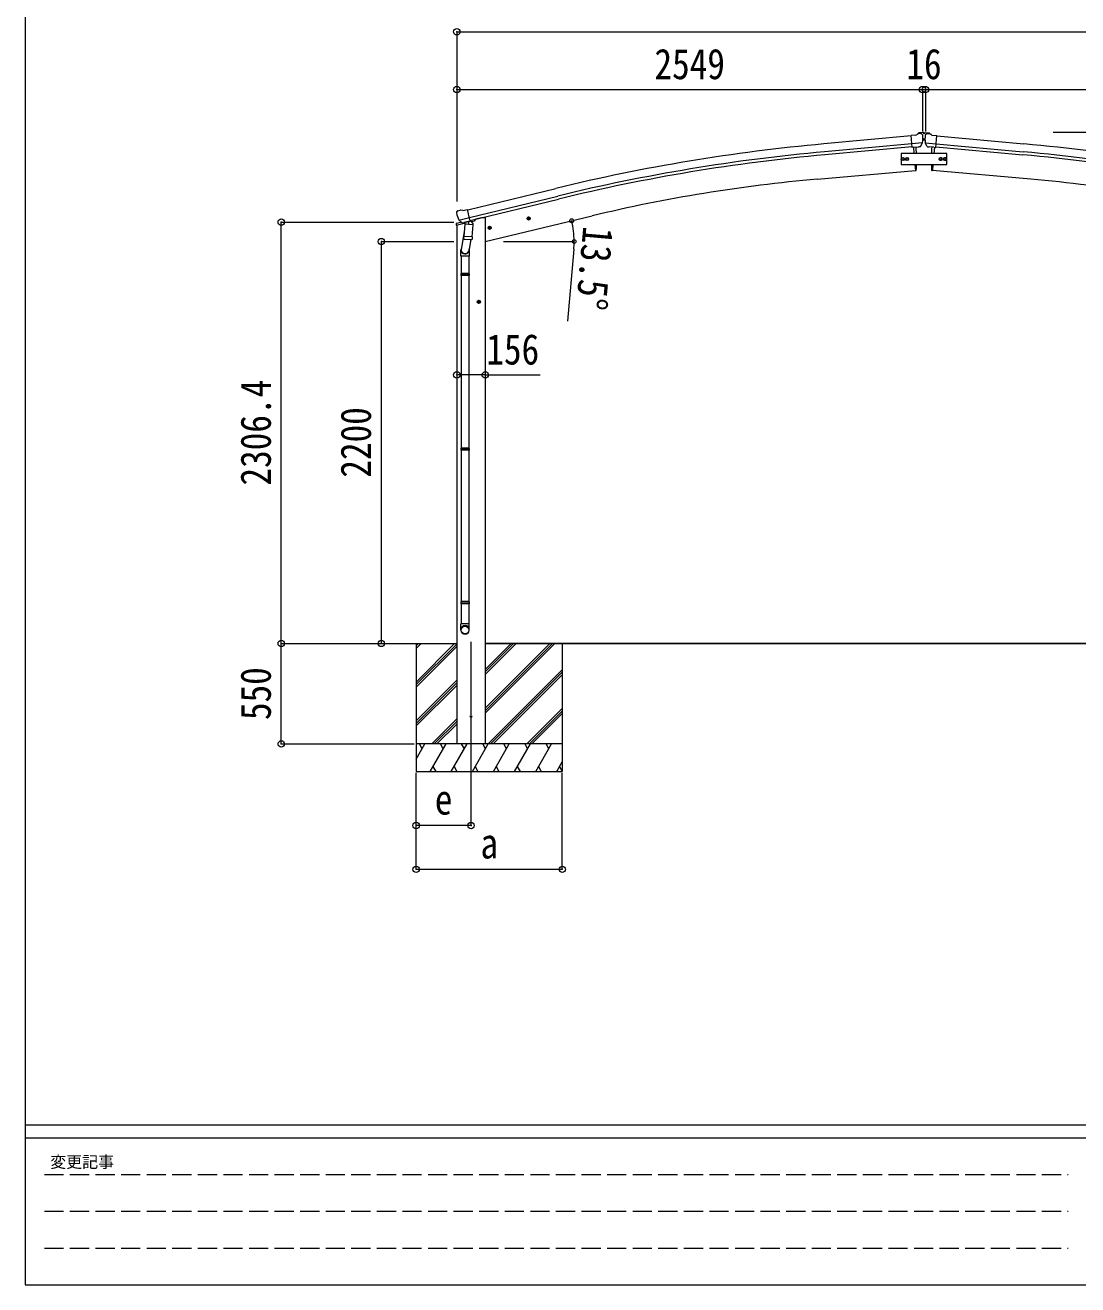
# Model space of a CAD drawing. Units: millimetres at full size. Extents: x -9783 to 33754, y -10064 to 6752.
# Drawn here: x -9783 to -4022, y -6828 to 67 of the extents above; entities that cross this region are included whole.
import ezdxf
from ezdxf.enums import TextEntityAlignment as Align

# ---------------------------------------------------------------- set-up
doc = ezdxf.new("R2010")
doc.units = ezdxf.units.MM
doc.header["$LTSCALE"] = 35
doc.header["$PDMODE"] = 32
doc.header["$PDSIZE"] = 35
doc.linetypes.add('DASHED3', pattern=[4, 3, -1])
for name, color, linetype, lineweight in [('0-0_0', 7, 'Continuous', 9), ('0-1_本体', 4, 'Continuous', 9), ('0-2_部品', 7, 'Continuous', 9), ('0-7_合掌部品', 3, 'Continuous', 9), ('0-8_PARTS2', 2, 'Continuous', 9), ('0-A_寸法', 6, 'Continuous', 9), ('F-0_240', 7, 'Continuous', 9)]:
    doc.layers.add(name, color=color, linetype=linetype, lineweight=lineweight)
doc.styles.add('ＭＳ ゴシック', font='')
doc.styles.get('ＭＳ ゴシック').set_extended_font_data('MS Gothic')

msp = doc.modelspace()

# ---------------------------------------------------------------- linework, layer by layer
at = {"layer": '0-0_0'}
for p, q in [((-8017.72, -3317.43), (-7421.38, -3317.43)), ((-7643.63, -3317.43), (-7643.63, -4017.43)), ((-7643.63, -3528.66), (-7432.4, -3317.43)), ((-7643.63, -3344.81), (-7616.25, -3317.43)), ((-7643.63, -3330.67), (-7630.39, -3317.43)), ((-7643.63, -3542.8), (-7421.38, -3320.55)), ((-7643.63, -3556.94), (-7421.38, -3334.7)), ((-7265.88, -3699.69), (-6883.62, -3317.43)), ((-7265.88, -3671.41), (-6911.9, -3317.43)), ((-7265.88, -3685.55), (-6897.76, -3317.43)), ((-7265.88, -3487.56), (-7095.75, -3317.43)), ((-7265.88, -3473.42), (-7109.89, -3317.43)), ((-7265.88, -3459.28), (-7124.04, -3317.43)), ((-7265.88, -3317.43), (-2462.88, -3317.43)), ((-2461.88, -3317.43), (-7264.88, -3317.43)), ((-6843.63, -3317.43), (-6843.63, -4017.43)), ((-7249.78, -3867.43), (-6843.63, -3461.29)), ((-7235.63, -3867.43), (-6843.63, -3475.44)), ((-7221.49, -3867.43), (-6843.63, -3489.58)), ((-7643.63, -3740.79), (-7421.38, -3518.54)), ((-7643.63, -3754.93), (-7421.38, -3532.68)), ((-7643.63, -3769.08), (-7421.38, -3546.83)), ((-7037.64, -3867.43), (-6843.63, -3673.42)), ((-7023.5, -3867.43), (-6843.63, -3687.57)), ((-7009.36, -3867.43), (-6843.63, -3701.71)), ((-7558.14, -3867.43), (-7421.38, -3730.67)), ((-7544, -3867.43), (-7421.38, -3744.82)), ((-7529.86, -3867.43), (-7421.38, -3758.96)), ((-6843.63, -3867.43), (-7643.63, -3867.43)), ((-7643.63, -3951.26), (-7595.23, -3867.43)), ((-7610.23, -3893.41), (-7625.24, -3867.43)), ((-7566.37, -4017.43), (-7479.76, -3867.43)), ((-7494.77, -3893.41), (-7509.77, -3867.43)), ((-7450.9, -4017.43), (-7364.29, -3867.43)), ((-7379.29, -3893.41), (-7394.3, -3867.43)), ((-7335.43, -4017.43), (-7248.82, -3867.43)), ((-7263.82, -3893.41), (-7278.83, -3867.43)), ((-7219.96, -4017.43), (-7133.35, -3867.43)), ((-7148.35, -3893.41), (-7163.35, -3867.43)), ((-7104.49, -4017.43), (-7017.88, -3867.43)), ((-7047.88, -3867.43), (-7032.88, -3893.41)), ((-6989.02, -4017.43), (-6902.41, -3867.43)), ((-6917.41, -3893.41), (-6932.41, -3867.43)), ((-7551.37, -3991.45), (-7536.37, -4017.43)), ((-7435.9, -3991.45), (-7420.9, -4017.43)), ((-7320.43, -3991.45), (-7305.43, -4017.43)), ((-7204.96, -3991.45), (-7189.96, -4017.43)), ((-7089.49, -3991.45), (-7074.49, -4017.43)), ((-6974.02, -3991.45), (-6959.02, -4017.43)), ((-6873.55, -4017.43), (-6843.63, -3965.62)), ((-6858.55, -3991.45), (-6843.55, -4017.43)), ((-7643.63, -4017.43), (-6843.63, -4017.43))]:
    msp.add_line(p, q, dxfattribs=at)
at = {"layer": '0-1_本体'}
for p, q in [((-4934.01, -539.63), (-5411.32, -582.91)), ((-4793.76, -539.63), (-4316.45, -582.91)), ((-4930.25, -582.62), (-5407.43, -625.89)), ((-4928.78, -599.4), (-5405.91, -642.66)), ((-4798.99, -599.4), (-4321.86, -642.66)), ((-4797.52, -582.62), (-4320.34, -625.89)), ((-5448.34, -776.28), (-4910.39, -729.22)), ((-4279.43, -776.28), (-4817.37, -729.22)), ((-7360.86, -943.84), (-6877.99, -826.36)), ((-7350.79, -985.81), (-6867.78, -868.29)), ((-7346.85, -1002.18), (-6863.8, -884.66)), ((-7420.88, -1027.14), (-7420.88, -3867.43)), ((-7265.38, -1117.43), (-6679.71, -976.82)), ((-7265.38, -987.43), (-7265.38, -3867.43))]:
    msp.add_line(p, q, dxfattribs=at)
at = {"layer": '0-1_本体', "color": 6}
msp.add_line((-7264.88, -1847.61), (-7420.88, -1847.61), dxfattribs=at)
at = {"layer": '0-1_本体'}
msp.add_lwpolyline([(-7265.38, -987.43), (-7285.38, -987.43), (-7318.89, -995.48)], dxfattribs=at)
for centre, radius, start, end in [((-4506.62, -10572.83), 10030.81, 95.17465, 103.67464), ((-5221.15, -10572.83), 10030.81, 76.32536, 84.82535), ((-4506.62, -10572.83), 9987.65, 95.17465, 103.67464), ((-4506.62, -10572.83), 9970.81, 95.17465, 103.67464), ((-5221.15, -10572.83), 9970.81, 76.32536, 84.82535), ((-5221.15, -10572.83), 9987.65, 76.32536, 84.82535), ((-4714.72, -9161.6), 8417.35, 95.00001, 103.5), ((-5013.05, -9161.6), 8417.35, 76.5, 84.99999)]:
    msp.add_arc(centre, radius, start, end, dxfattribs=at)
at = {"layer": '0-2_部品'}
for p, q in [((-7422.82, -959.42), (-7422.54, -960.57)), ((-7418.6, -950.84), (-7422.46, -957.14)), ((-7415.5, -948.6), (-7402.32, -945.43)), ((-7387.76, -948.11), (-7401.02, -945.41)), ((-7387.76, -948.11), (-7361.83, -941.88)), ((-7423.95, -1027.75), (-7381.24, -1017.5)), ((-7423.95, -1020.86), (-7423.95, -1027.75)), ((-7395.44, -1011.65), (-7421.65, -1017.94)), ((-7408.76, -999.73), (-7351.26, -985.92)), ((-7391.91, -1014.64), (-7408.29, -1000.15)), ((-7389.2, -1015.2), (-7381.68, -1013.4)), ((-7388.37, -1015.1), (-7386.84, -1014.73)), ((-7386.84, -1014.73), (-7350.13, -1005.92)), ((-7385, -1014.96), (-7385.05, -1015.7)), ((-7384.3, -1016.74), (-7358.48, -1023.18)), ((-7377.38, -1022.09), (-7382.05, -1088.92)), ((-7331.69, -1025.28), (-7377.38, -1022.09)), ((-7375.6, -1018.91), (-7375.83, -1022.19)), ((-7356.09, -1007.74), (-7357.11, -1022.35)), ((-7350.13, -1005.92), (-7348.6, -1005.55)), ((-7347.05, -1003.45), (-7346.11, -1003.51)), ((-7346.11, -1003.51), (-7332.79, -1018.83)), ((-7342.11, -1008.11), (-7323.22, -1003.57)), ((-7336.36, -1092.12), (-7331.69, -1025.28)), ((-7332.79, -1018.83), (-7333.24, -1025.17)), ((-7319.39, -995.4), (-7319.39, -998.71)), ((-7239.01, -1052.36), (-7243.68, -1032.91)), ((-7037.15, -993.61), (-7017.7, -988.95)), ((-7032.59, -985.84), (-7034.73, -993.03)), ((-7025.3, -984.08), (-7032.59, -985.84)), ((-7025.09, -1001), (-7029.76, -981.56)), ((-7020.13, -989.53), (-7025.3, -984.08)), ((-7022.26, -996.72), (-7020.13, -989.53)), ((-7380.32, -1064.16), (-7396.23, -1160.33)), ((-7382.91, -1101.39), (-7382.04, -1088.92)), ((-7382.52, -1102.75), (-7382.52, -1102.75)), ((-7336.36, -1092.12), (-7382.05, -1088.92)), ((-7336.38, -1092.12), (-7337.26, -1104.81)), ((-7251.07, -1044.97), (-7231.62, -1040.3)), ((-7246.52, -1037.19), (-7248.65, -1044.39)), ((-7239.22, -1035.44), (-7246.52, -1037.19)), ((-7234.05, -1040.89), (-7239.22, -1035.44)), ((-7236.18, -1048.08), (-7234.05, -1040.89)), ((-7398.38, -1197.49), (-7398.38, -1163.14)), ((-7381.07, -1103.53), (-7339.37, -1106.44)), ((-7344.8, -1106.06), (-7355.53, -1169.65)), ((-7352.38, -1162.83), (-7352.38, -1197.49)), ((-7352.38, -1197.49), (-7398.38, -1197.49)), ((-7396.38, -1197.49), (-7396.38, -1291.49)), ((-7354.38, -1197.49), (-7354.38, -1291.49)), ((-7398.38, -1293.49), (-7397.38, -1291.49)), ((-7352.38, -1293.49), (-7398.38, -1293.49)), ((-7352.38, -1301.49), (-7398.38, -1301.49)), ((-7353.38, -1291.49), (-7397.38, -1291.49)), ((-7353.38, -1303.49), (-7397.38, -1303.49)), ((-7396.38, -1303.49), (-7396.38, -2247.68)), ((-7354.38, -1303.49), (-7354.38, -2247.68)), ((-7352.38, -1293.49), (-7353.38, -1291.49)), ((-7352.38, -1301.49), (-7353.38, -1303.49)), ((-7352.38, -1293.49), (-7352.38, -1301.49)), ((-7289.88, -1447.55), (-7309.88, -1447.55)), ((-7299.88, -1440.05), (-7306.38, -1443.8)), ((-7306.38, -1443.8), (-7306.38, -1451.3)), ((-7299.88, -1457.55), (-7299.88, -1437.55)), ((-7293.38, -1443.8), (-7299.88, -1440.05)), ((-7306.38, -1451.3), (-7299.88, -1455.06)), ((-7398.38, -2249.68), (-7397.38, -2247.68)), ((-7352.38, -2249.68), (-7398.38, -2249.68)), ((-7352.38, -2257.68), (-7398.38, -2257.68)), ((-7353.38, -2247.68), (-7397.38, -2247.68)), ((-7353.38, -2259.68), (-7397.38, -2259.68)), ((-7396.38, -2259.68), (-7396.38, -3087.86)), ((-7354.38, -2259.68), (-7354.38, -3087.86)), ((-7352.38, -2249.68), (-7353.38, -2247.68)), ((-7352.38, -2257.68), (-7353.38, -2259.68)), ((-7352.38, -2249.68), (-7352.38, -2257.68)), ((-7398.38, -3089.86), (-7397.38, -3087.86)), ((-7352.38, -3089.86), (-7398.38, -3089.86)), ((-7352.38, -3097.86), (-7398.38, -3097.86)), ((-7353.38, -3087.86), (-7397.38, -3087.86)), ((-7353.38, -3099.86), (-7397.38, -3099.86)), ((-7396.38, -3099.86), (-7396.38, -3209.86)), ((-7354.38, -3099.86), (-7354.38, -3209.86)), ((-7352.38, -3089.86), (-7353.38, -3087.86)), ((-7352.38, -3097.86), (-7353.38, -3099.86)), ((-7352.38, -3089.86), (-7352.38, -3097.86)), ((-7398.38, -3244.01), (-7398.38, -3209.86)), ((-7352.38, -3209.86), (-7398.38, -3209.86)), ((-7352.38, -3244.01), (-7352.38, -3209.86))]:
    msp.add_line(p, q, dxfattribs=at)
for points in [[(-7356.4, -1007.33), (-7346.68, -1004.99), (-7361.83, -941.88)], [(-7409.04, -999.15), (-7408.45, -999.99), (-7408.29, -1000.15)], [(-7356.4, -1007.33), (-7356.64, -1007.48), (-7381.41, -1013.43), (-7381.68, -1013.4)], [(-7034.73, -993.03), (-7029.56, -998.48), (-7022.26, -996.72)], [(-7248.65, -1044.39), (-7243.48, -1049.83), (-7236.18, -1048.08)], [(-7398.38, -1293.49), (-7398.38, -1301.49), (-7397.38, -1303.49)], [(-7299.88, -1455.06), (-7293.38, -1451.3), (-7293.38, -1443.8)], [(-7398.38, -2249.68), (-7398.38, -2257.68), (-7397.38, -2259.68)], [(-7398.38, -3089.86), (-7398.38, -3097.86), (-7397.38, -3099.86)]]:
    msp.add_lwpolyline(points, dxfattribs=at)
for centre, radius in [((-7241.35, -1042.64), 8.5), ((-7027.43, -991.28), 8.5), ((-7027.43, -991.28), 7.7), ((-7027.43, -991.28), 6.5), ((-7241.35, -1042.64), 7.7), ((-7241.35, -1042.64), 6.5), ((-7299.88, -1447.55), 8.5), ((-7299.88, -1447.55), 7.7), ((-7299.88, -1447.55), 6.5)]:
    msp.add_circle(centre, radius, dxfattribs=at)
at = {"layer": '0-2_部品', "color": 4}
msp.add_circle((-7343.38, -3717.43), 4.5, dxfattribs=at)
at = {"layer": '0-2_部品'}
for centre, radius, start, end in [((-7225.74, -913.32), 202.4, 193.5, 205.09125), ((-7414.34, -953.46), 5, 103.5, 148.5), ((-7401.62, -948.35), 3, 78.5, 103.5), ((-7420.95, -1020.86), 3, 103.5, 180), ((-7388.48, -1014.61), 0.5, 248.23754, 283.5), ((-7385.5, -1014.92), 0.5, 356, 103.5), ((-7384.05, -1015.77), 1, 176, 256), ((-7358.13, -1022.21), 1.03, 250.03897, 351.96569), ((-7355.49, -1007.82), 0.604, 100.59842, 172.20595), ((-7348.72, -1005.07), 0.5, 283.5, 318.76246), ((-7324.39, -998.71), 5, 283.5, 0), ((-7380.97, -1101.56), 1.95, 175.04017, 217.47766), ((-7380.93, -1101.53), 2, 217.40962, 266), ((-7368.38, -1163.14), 30, 177.45142, 180), ((-7339.23, -1104.45), 2, 266, 349.46843)]:
    msp.add_arc(centre, radius, start, end, dxfattribs=at)
for centre, major_axis, ratio, start_param, end_param in [((-7419.9, -958.71), (-1.57, -2.57), 0.99628, 4.712389, 5.4996506), ((-7389.93, -1012.38), (-0.73, -2.92), 0.997631, 5.8041905, 6.6006116), ((-7389.87, -1012.15), (2.63, 3.16), 0.650902, 4.0958226, 4.1686332), ((-7389.9, -1012.28), (-0.73, -2.92), 0.997631, 0.3902369, 0.4789948), ((-7375.38, -1162.83), (23, 0), 0.996195, 2.5560258, 6.5663028), ((-7375.38, -1162.83), (21, 0), 0.996195, 2.9349147, 5.9512394), ((-7375.38, -3242.26), (-23, 0), 0.996195, 3.1415927, 6.2831853), ((-7375.38, -3244.01), (-23, 0), 0.996195, 3.1415927, 6.2831853), ((-7375.38, -3244.01), (0, -23.43), 0.981806, 4.712389, 7.8539816)]:
    msp.add_ellipse(centre, major_axis=major_axis, ratio=ratio, start_param=start_param, end_param=end_param, dxfattribs=at)
msp.add_ellipse((-7375.38, -3244.01), major_axis=(21, 0), ratio=0.996195, dxfattribs=at)
at = {"layer": '0-7_合掌部品'}
for p, q in [((-4907.58, -535.12), (-4934.14, -537.45)), ((-4928.49, -602.11), (-4934.14, -537.45)), ((-4907.58, -535.12), (-4895.86, -528.36)), ((-4880.95, -526.77), (-4894.62, -527.97)), ((-4868.01, -519.79), (-4892.15, -521.91)), ((-4871.82, -532.52), (-4877.3, -527.92)), ((-4870.76, -534.56), (-4870.64, -535.91)), ((-4868.01, -519.79), (-4860.01, -519.79)), ((-4862.75, -524.51), (-4861.91, -524.51)), ((-4860.01, -519.79), (-4835.87, -521.91)), ((-4857.26, -534.56), (-4857.38, -535.91)), ((-4856.2, -532.52), (-4850.71, -527.92)), ((-4847.06, -526.77), (-4833.4, -527.97)), ((-4832.51, -527.73), (-4835.87, -521.91)), ((-4832.51, -527.92), (-4832.51, -527.73)), ((-4820.44, -535.12), (-4832.16, -528.36)), ((-4820.44, -535.12), (-4793.87, -537.45)), ((-4799.53, -602.11), (-4793.87, -537.45)), ((-4871.28, -577.41), (-4930.2, -582.57)), ((-4918.52, -601.24), (-4928.49, -602.11)), ((-4921.51, -601.5), (-4918.51, -635.84)), ((-4884.92, -598.3), (-4892.62, -598.97)), ((-4882.53, -596.9), (-4871.6, -577.96)), ((-4870.03, -561.29), (-4857.99, -561.29)), ((-4862.75, -557.21), (-4861.91, -557.21)), ((-4856.74, -577.41), (-4797.82, -582.57)), ((-4845.49, -596.9), (-4856.42, -577.96)), ((-4843.1, -598.3), (-4835.39, -598.97)), ((-4809.49, -601.24), (-4809.76, -601.3)), ((-4806.5, -601.5), (-4809.51, -635.84)), ((-4809.49, -601.24), (-4799.53, -602.11)), ((-4913.26, -695.84), (-4910.35, -729.1)), ((-4910.35, -729.1), (-4908.29, -728.85)), ((-4817.67, -729.1), (-4819.72, -728.85)), ((-4814.76, -695.84), (-4817.67, -729.1))]:
    msp.add_line(p, q, dxfattribs=at)
for points in [[(-4895.51, -527.92), (-4895.51, -527.73), (-4892.15, -521.91)], [(-4865.27, -523.67), (-4866.11, -523.67), (-4866.11, -524.51), (-4865.27, -524.51)], [(-4863.59, -522.83), (-4863.59, -521.99), (-4864.43, -521.99), (-4864.43, -522.83)], [(-4864.43, -525.35), (-4864.43, -526.19), (-4863.59, -526.19), (-4863.59, -525.35)], [(-4861.91, -524.51), (-4861.91, -523.67), (-4862.75, -523.67)], [(-4918.52, -601.24), (-4918.25, -601.3), (-4892.88, -599.08), (-4892.62, -598.97)], [(-4871.21, -576.78), (-4871.49, -577.77), (-4871.6, -577.96)], [(-4865.27, -556.37), (-4866.11, -556.37), (-4866.11, -557.21), (-4865.27, -557.21)], [(-4863.59, -555.53), (-4863.59, -554.69), (-4864.43, -554.69), (-4864.43, -555.53)], [(-4864.43, -558.05), (-4864.43, -558.89), (-4863.59, -558.89), (-4863.59, -558.05)], [(-4861.91, -557.21), (-4861.91, -556.37), (-4862.75, -556.37)], [(-4856.81, -576.78), (-4856.52, -577.77), (-4856.42, -577.96)], [(-4809.76, -601.3), (-4835.14, -599.08), (-4835.39, -598.97)]]:
    msp.add_lwpolyline(points, dxfattribs=at)
for points in [[(-4739.01, -695.84), (-4739.01, -635.84), (-4989.01, -635.84), (-4989.01, -695.84)], [(-4987.01, -665.85), (-4983.26, -659.35), (-4975.76, -659.35), (-4972, -665.85), (-4975.76, -672.35), (-4983.26, -672.35)], [(-4963.51, -665.85), (-4959.76, -659.35), (-4952.26, -659.35), (-4948.5, -665.85), (-4952.26, -672.35), (-4959.76, -672.35)], [(-4764.5, -665.84), (-4768.26, -659.34), (-4775.76, -659.34), (-4779.51, -665.84), (-4775.76, -672.34), (-4768.26, -672.34)], [(-4741, -665.84), (-4744.76, -659.34), (-4752.26, -659.34), (-4756.01, -665.84), (-4752.26, -672.34), (-4744.76, -672.34)]]:
    msp.add_lwpolyline(points, close=True, dxfattribs=at)
for centre, radius in [((-4864.01, -524.09), 3.5), ((-4864.01, -556.79), 3.5), ((-4979.51, -665.85), 8.5), ((-4979.51, -665.85), 7.7), ((-4979.51, -665.85), 6.5), ((-4956.01, -665.85), 8.5), ((-4956.01, -665.85), 7.7), ((-4956.01, -665.85), 6.5), ((-4772.01, -665.84), 8.5), ((-4772.01, -665.84), 7.7), ((-4772.01, -665.84), 6.5), ((-4748.51, -665.84), 8.5), ((-4748.51, -665.84), 7.7), ((-4748.51, -665.84), 6.5)]:
    msp.add_circle(centre, radius, dxfattribs=at)
for centre, radius, start, end in [((-4894.36, -530.95), 3, 95, 120), ((-4880.52, -531.75), 5, 50.00648, 94.99352), ((-5072.27, -553.55), 202.4, 353.4085, 5), ((-4865.27, -522.83), 0.84, 270, 0), ((-4865.27, -525.35), 0.84, 0, 90), ((-4862.75, -522.83), 0.84, 180, 270), ((-4862.75, -525.35), 0.84, 90, 180), ((-4655.75, -553.55), 202.4, 175, 186.5915), ((-4847.5, -531.75), 5, 85.00648, 129.99352), ((-4833.66, -530.95), 3, 60, 85), ((-5804.11, -673.29), 900, 2.3844, 4.64986), ((-4865.27, -555.53), 0.84, 270, 0), ((-4865.27, -558.05), 0.84, 0, 90), ((-4862.75, -555.53), 0.84, 180, 270), ((-4862.75, -558.05), 0.84, 90, 180), ((-3923.9, -673.29), 900, 175.35014, 177.6156), ((-4908.66, -725.87), 3, 277, 356.63919), ((-5804.11, -673.29), 900, 356.63919, 358.56384), ((-3923.9, -673.29), 900, 181.43616, 183.36081), ((-4819.36, -725.87), 3, 183.36081, 263)]:
    msp.add_arc(centre, radius, start, end, dxfattribs=at)
for centre, major_axis, ratio, start_param, end_param in [((-4866.43, -530.52), (-15.35, 3.44), 0.101033, 5.9751426, 5.9753737), ((-4873.75, -534.82), (2.71, -1.31), 0.997474, 0.5366567, 1.3225652), ((-4854.27, -534.82), (-2.71, -1.31), 0.997474, 4.9606201, 5.7465286), ((-4861.59, -530.52), (15.35, 3.44), 0.101033, 0.3078116, 0.3080427), ((-4885.19, -595.3), (1.62, -2.54), 0.997631, 5.8041905, 5.8929484), ((-4885.26, -595.19), (-3.5, 2.17), 0.650902, 2.1145521, 2.1873627), ((-4885.13, -595.39), (1.62, -2.54), 0.997631, 5.965759, 6.7621801), ((-4842.89, -595.39), (-1.62, -2.54), 0.997631, 5.8041905, 6.6006116), ((-4842.76, -595.19), (3.5, 2.17), 0.650902, 4.0958226, 4.1686332), ((-4842.83, -595.3), (-1.62, -2.54), 0.997631, 0.3902369, 0.4789948)]:
    msp.add_ellipse(centre, major_axis=major_axis, ratio=ratio, start_param=start_param, end_param=end_param, dxfattribs=at)
at = {"layer": '0-8_PARTS2'}
msp.add_line((-7343.38, -3308.22), (-7343.38, -4067.43), dxfattribs=at)
at = {"layer": '0-A_寸法'}
for p, q in [((-7420.88, 30.93), (-7420.88, -285.69)), ((-7420.88, 30.93), (-2306.88, 30.93)), ((-7420.88, -285.69), (-7420.88, -897.92)), ((-7420.88, -285.69), (-4871.88, -285.69)), ((-4871.88, -285.69), (-4871.88, -514.7)), ((-4871.88, -285.69), (-4871.88, -514.7)), ((-4871.88, -285.69), (-4855.88, -285.69)), ((-4855.88, -285.69), (-4855.88, -514.7)), ((-4855.88, -285.69), (-2306.88, -285.69)), ((-1062.09, -520.93), (-4157.44, -520.93)), ((-8381.46, -1011.03), (-7436.37, -1011.03)), ((-8381.46, -3317.43), (-8381.46, -1011.03)), ((-7833.49, -1117.43), (-7436.37, -1117.43)), ((-7833.49, -3317.43), (-7833.49, -1117.43)), ((-7164.38, -1117.43), (-6777.53, -1117.43)), ((-6780.38, -1159.89), (-6814.74, -1552.39)), ((-7264.88, -1847.61), (-6964.88, -1847.61)), ((-8381.46, -3317.43), (-7653.34, -3317.43)), ((-8381.46, -3867.43), (-8381.46, -3317.43)), ((-8381.46, -3867.43), (-7653.34, -3867.43)), ((-7643.13, -4553.8), (-7643.13, -4024.85)), ((-7643.13, -4313.82), (-7643.13, -4024.85)), ((-7342.88, -4313.82), (-7342.88, -4024.85)), ((-6843.13, -4553.8), (-6843.13, -4024.85)), ((-7342.88, -4313.82), (-7643.13, -4313.82)), ((-7643.13, -4553.8), (-6843.13, -4553.8))]:
    msp.add_line(p, q, dxfattribs=at)
for centre in [(-6791.98, -1003.78), (-6778.53, -1117.43)]:
    msp.add_circle(centre, 10.62, dxfattribs=at)
for start, end in [(0, 13.5), (354.99678, 0)]:
    msp.add_arc((-7265.38, -1117.43), 486.86, start, end, dxfattribs=at)
for p in [(-7420.88, 30.93), (-7420.88, -285.69), (-4871.88, -285.69), (-4855.88, -285.69), (-8381.46, -1011.03), (-7833.49, -1117.43), (-7420.88, -1847.61), (-7264.88, -1847.61), (-8381.46, -3317.43), (-7833.49, -3317.43), (-8381.46, -3867.43), (-7643.13, -4313.82), (-7342.88, -4313.82), (-7643.13, -4553.8), (-6843.13, -4553.8)]:
    msp.add_point(p, dxfattribs=at)
at = {"layer": 'F-0_240', "color": 5}
for p, q in [((-9783.03, 6751.9), (-9783.03, -6828.1)), ((-9783.03, -5953.1), (9396.97, -5953.1)), ((-9783.03, -6023.1), (6285.75, -6023.1)), ((-9783.03, -6828.1), (9396.97, -6828.1))]:
    msp.add_line(p, q, dxfattribs=at)
at = {"layer": 'F-0_240', "color": 4, "linetype": 'DASHED3'}
for p, q in [((-9678.03, -6224.35), (-4074.25, -6224.35)), ((-9678.03, -6425.6), (-4074.25, -6425.6)), ((-9678.03, -6626.85), (-4074.25, -6626.85))]:
    msp.add_line(p, q, dxfattribs=at)

# ---------------------------------------------------------------- texts
at = {"layer": '0-A_寸法', "color": 7, "style": 'ＭＳ ゴシック', "width": 0.85}
for s, p in [('2549', (-6338.88, -278.69)), ('16', (-4960.13, -278.69)), ('156', (-7259.26, -1840.61)), ('e', (-7541.26, -4304.32)), ('a', (-7291.26, -4544.3))]:
    msp.add_text(s, height=166.8, dxfattribs=at).set_placement(p, align=Align.BOTTOM_LEFT)
for s, rotation, p in [('13.5°', 264.997, (-6777.93, -1025.84)), ('2306.4', 90, (-8388.46, -2452.98)), ('2200', 90, (-7840.49, -2409.93)), ('550', 90, (-8388.46, -3736.81))]:
    msp.add_text(s, height=166.8, rotation=rotation, dxfattribs=at).set_placement(p, align=Align.BOTTOM_LEFT)
at = {"layer": 'F-0_240', "style": 'ＭＳ ゴシック'}
msp.add_text('変更記事', height=64.15, dxfattribs=at).set_placement((-9646.27, -6206.85), align=Align.BOTTOM_LEFT)

doc.saveas('drawing.dxf')
